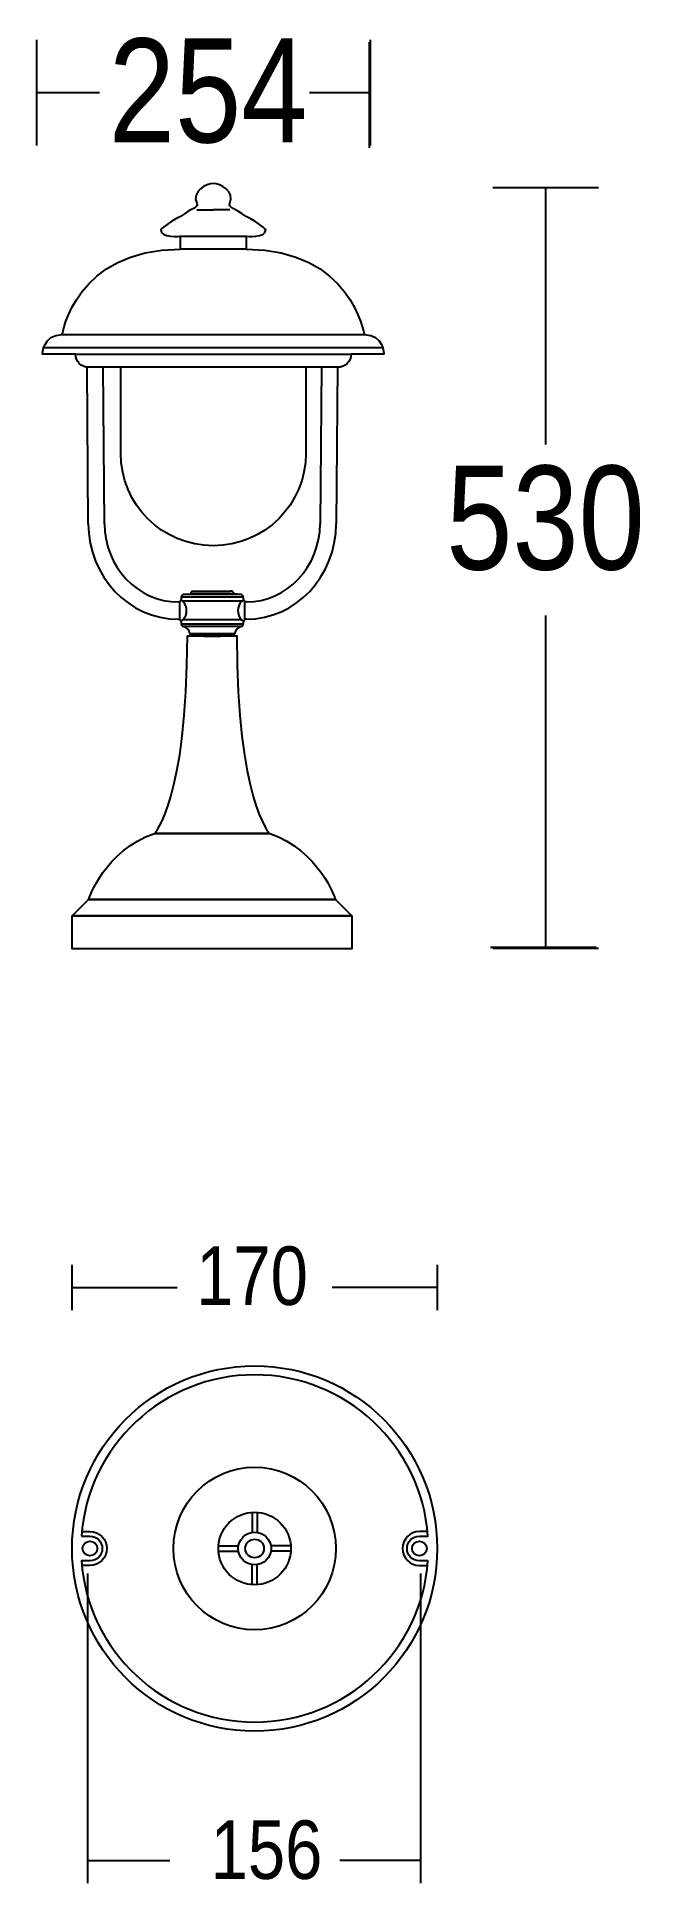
# Model space of a CAD drawing. Extents: x 0 to 85, y 4 to 263.
import ezdxf

# ---------------------------------------------------------------- set-up
doc = ezdxf.new("R2010")
doc.units = 0
doc.layers.add('LIVELLO_1', color=160, linetype='Continuous')
doc.styles.add('STD', font='txt')

# ---------------------------------------------------------------- blocks, each defined once
blk = doc.blocks.new('AI9-BLK1')
at = {"layer": 'LIVELLO_1', "color": 7}
for p, q in [((-41.91, 114.63), (-41.91, 129.43)), ((4.72, 114.31), (4.72, 129.11)), ((4.88, 114.63), (4.88, 129.43)), ((-41.91, 122.03), (-33.11, 122.03)), ((-3.67, 122.03), (4.91, 122.03)), ((22.03, 108.73), (36.84, 108.73)), ((29.44, 108.73), (29.43, 72.71)), ((-19.48, 105.6), (-17.17, 105.6)), ((-14.87, 105.6), (-17.17, 105.6)), ((-38.35, 88.11), (4, 88.11)), ((-41.11, 86.27), (6.76, 86.27)), ((-36.51, 85.35), (2.16, 85.35)), ((-32.44, 61.58), (-32.62, 83.59)), ((-2.01, 83.59), (-2.19, 61.58)), ((-14.59, 52.11), (-14.79, 52.13)), ((-21.86, 50.65), (-21.85, 50.71)), ((-21.86, 50.65), (-21.86, 50.6)), ((-21.86, 48.18), (-21.86, 50.6)), ((-21.67, 50.88), (-21.66, 50.88)), ((-21.66, 51.27), (-21.66, 50.88)), ((-12.97, 51.27), (-21.66, 51.27)), ((-13.16, 50.72), (-21.46, 50.72)), ((-21.34, 51.64), (-20.36, 51.74)), ((-13.28, 51.64), (-21.34, 51.64)), ((-14.27, 51.74), (-20.36, 51.74)), ((-13.28, 51.64), (-14.27, 51.74)), ((-12.97, 51.27), (-12.97, 50.88)), ((-12.97, 50.88), (-12.95, 50.88)), ((-12.78, 50.71), (-12.77, 50.65)), ((-12.77, 50.6), (-12.77, 50.65)), ((-12.77, 48.18), (-12.77, 50.6)), ((-12.53, 50.6), (-12.77, 50.6)), ((-21.86, 48.18), (-21.86, 48.13)), ((-21.86, 48.13), (-21.85, 48.07)), ((-21.67, 47.9), (-21.66, 47.9)), ((-21.66, 47.9), (-21.66, 47.51)), ((-12.97, 47.51), (-21.66, 47.51)), ((-13.19, 48.09), (-21.44, 48.09)), ((-13.24, 47.15), (-21.38, 47.15)), ((-12.97, 47.9), (-12.95, 47.9)), ((-12.97, 47.9), (-12.97, 47.51)), ((-12.78, 48.07), (-12.77, 48.13)), ((-12.77, 48.13), (-12.77, 48.18)), ((-12.53, 48.18), (-12.77, 48.18)), ((29.44, 48.71), (29.43, 2.01)), ((-14.18, 46.13), (-20.45, 46.13)), ((-18.49, 45.8), (-20.29, 45.96)), ((-14.34, 45.96), (-20.29, 45.96)), ((-18.49, 45.8), (-17.62, 45.8)), ((-17.62, 45.8), (-17.32, 45.8)), ((-17.32, 45.8), (-17.01, 45.8)), ((-17.01, 45.8), (-16.14, 45.8)), ((-16.14, 45.8), (-14.34, 45.96)), ((21.71, 2.2), (36.52, 2.2)), ((22.03, 2.04), (36.84, 2.04)), ((-36.98, -48.7), (-36.98, -42.35)), ((14.25, -42.35), (14.25, -48.7)), ((-36.98, -45.53), (-22.25, -45.53)), ((14.25, -45.53), (-0.49, -45.53)), ((-11.72, -77.08), (-11.72, -79.82)), ((-11.01, -77.08), (-11.01, -79.82)), ((-16.43, -81.78), (-13.69, -81.78)), ((-16.43, -82.49), (-13.69, -82.49)), ((-6.31, -81.78), (-9.05, -81.78)), ((-6.31, -82.49), (-9.05, -82.49)), ((-11.72, -87.2), (-11.72, -84.46)), ((-11.01, -87.2), (-11.01, -84.46)), ((-34.76, -129.06), (-34.76, -85.63)), ((11.94, -129.06), (11.94, -85.63)), ((-34.76, -125.89), (-23.29, -125.89)), ((11.94, -125.89), (0.56, -125.89))]:
    blk.add_line(p, q, dxfattribs=at)
for points in [[(-21.78, 101.92), (-12.57, 101.92), (-12.57, 100.08), (-21.78, 100.08)], [(-34.67, 8.9), (-0.03, 8.9), (2.28, 6.59), (-36.97, 6.59)], [(-36.97, 6.59), (2.28, 6.59), (2.28, 1.97), (-36.97, 1.97)]]:
    blk.add_lwpolyline(points, close=True, dxfattribs=at)
for points in [[(-34.7, 61.56), (-34.88, 83.59), (-32.62, 83.59)], [(-2.01, 83.59), (0.25, 83.59), (0.08, 61.56)], [(-20.03, 52.11), (-19.83, 52.13), (-14.79, 52.13)]]:
    blk.add_lwpolyline(points, dxfattribs=at)
for centre, radius in [((-11.37, -82.14), 25.61), ((-11.37, -82.14), 11.4), ((-11.37, -82.14), 5.09), ((-11.37, -82.14), 2.3), ((-34.47, -82.14), 1.03), ((-11.37, -82.14), 1.31), ((11.74, -82.14), 1.03)]:
    blk.add_circle(centre, radius, dxfattribs=at)
for points, knots in [([(-12.57, 101.92), (-12.57, 101.92), (-9.81, 101.54), (-9.81, 102.84), (-9.81, 102.84), (-10.73, 103.76), (-12.57, 104.68), (-14.1, 105.78), (-15.17, 105.93), (-14.87, 106.52), (-14.05, 108.17), (-16.25, 109.29), (-17.17, 109.29), (-18.09, 109.29), (-20.3, 108.17), (-19.48, 106.52), (-19.17, 105.93), (-20.25, 105.78), (-21.78, 104.68), (-23.61, 103.76), (-24.54, 102.84), (-24.54, 102.84), (-24.54, 101.54), (-21.78, 101.92), (-21.78, 101.92)], [0, 0, 0, 0, 1, 1, 1, 2, 2, 2, 3, 3, 3, 4, 4, 4, 5, 5, 5, 6, 6, 6, 7, 7, 7, 8, 8, 8, 8]), ([(-12.57, 100.08), (2.16, 100.08), (4, 88.11), (4, 88.11), (6.76, 88.11), (6.76, 85.35), (6.76, 85.35), (6.76, 85.35), (2.16, 85.35), (2.16, 85.35), (2.16, 84.33), (1.33, 83.51), (0.32, 83.51), (0.32, 83.51), (-34.67, 83.51), (-34.67, 83.51), (-35.68, 83.51), (-36.51, 84.33), (-36.51, 85.35), (-36.51, 85.35), (-41.11, 85.35), (-41.11, 85.35), (-41.11, 85.35), (-41.11, 88.11), (-38.35, 88.11), (-38.35, 88.11), (-36.51, 100.08), (-21.78, 100.08)], [0, 0, 0, 0, 1, 1, 1, 2, 2, 2, 3, 3, 3, 4, 4, 4, 5, 5, 5, 6, 6, 6, 7, 7, 7, 8, 8, 8, 9, 9, 9, 9]), ([(-4.19, 83.51), (-4.19, 83.51), (-4.19, 71.44), (-4.19, 71.44), (-4.19, 64.28), (-10.02, 58.48), (-17.17, 58.48), (-24.33, 58.48), (-30.14, 64.28), (-30.14, 71.44), (-30.14, 71.44), (-30.14, 83.51), (-30.14, 83.51)], [0, 0, 0, 0, 1, 1, 1, 2, 2, 2, 3, 3, 3, 4, 4, 4, 4]), ([(-21.66, 47.9), (-20.89, 48.45), (-20.68, 49.56), (-21.2, 50.38), (-21.32, 50.58), (-21.48, 50.75), (-21.66, 50.88)], [0, 0, 0, 0, 1, 1, 1, 2, 2, 2, 2]), ([(-12.97, 50.88), (-13.74, 50.33), (-13.94, 49.22), (-13.43, 48.4), (-13.31, 48.2), (-13.15, 48.03), (-12.97, 47.9)], [0, 0, 0, 0, 1, 1, 1, 2, 2, 2, 2]), ([(-20.81, 45.84), (-20.81, 22.76), (-25.43, 18.13), (-25.43, 18.13), (-25.43, 18.13), (-9.26, 18.13), (-9.26, 18.13), (-9.26, 18.13), (-13.88, 22.76), (-13.88, 45.84), (-13.88, 45.84), (-20.81, 45.84), (-20.81, 45.84)], [0, 0, 0, 0, 1, 1, 1, 2, 2, 2, 3, 3, 3, 4, 4, 4, 4]), ([(-17.61, 45.8), (-17.61, 45.79), (-17.61, 45.79), (-17.62, 45.79), (-17.62, 45.79), (-17.62, 45.8), (-17.62, 45.8), (-17.62, 45.8), (-17.62, 45.8), (-17.62, 45.8), (-17.61, 45.8), (-17.61, 45.8), (-17.61, 45.8)], [0, 0, 0, 0, 1, 1, 1, 2, 2, 2, 3, 3, 3, 4, 4, 4, 4]), ([(-17.31, 45.8), (-17.31, 45.79), (-17.31, 45.79), (-17.32, 45.79), (-17.32, 45.79), (-17.32, 45.8), (-17.32, 45.8), (-17.32, 45.8), (-17.32, 45.8), (-17.32, 45.8), (-17.31, 45.8), (-17.31, 45.8), (-17.31, 45.8)], [0, 0, 0, 0, 1, 1, 1, 2, 2, 2, 3, 3, 3, 4, 4, 4, 4]), ([(-0.03, 8.9), (-0.03, 8.9), (-2.34, 15.82), (-9.26, 18.13), (-9.26, 18.13), (-25.43, 18.13), (-25.43, 18.13), (-32.36, 15.82), (-34.67, 8.9), (-34.67, 8.9), (-34.67, 8.9), (-0.03, 8.9), (-0.03, 8.9)], [0, 0, 0, 0, 1, 1, 1, 2, 2, 2, 3, 3, 3, 4, 4, 4, 4]), ([(-35.66, -80.4), (-34.77, -67.76), (-24.23, -57.78), (-11.37, -57.78), (1.5, -57.78), (12.04, -67.76), (12.93, -80.4), (12.93, -80.4), (11.74, -80.4), (11.74, -80.4), (10.78, -80.4), (10, -81.18), (10, -82.14), (10, -83.1), (10.78, -83.87), (11.74, -83.87), (11.74, -83.87), (12.93, -83.87), (12.93, -83.87), (12.04, -96.52), (1.5, -106.49), (-11.37, -106.49), (-24.23, -106.49), (-34.77, -96.52), (-35.66, -83.87), (-35.66, -83.87), (-34.48, -83.87), (-34.48, -83.87), (-33.51, -83.87), (-32.74, -83.1), (-32.74, -82.14), (-32.74, -81.18), (-33.51, -80.4), (-34.48, -80.4), (-34.48, -80.4), (-35.66, -80.4), (-35.66, -80.4)], [0, 0, 0, 0, 1, 1, 1, 2, 2, 2, 3, 3, 3, 4, 4, 4, 5, 5, 5, 6, 6, 6, 7, 7, 7, 8, 8, 8, 9, 9, 9, 10, 10, 10, 11, 11, 11, 12, 12, 12, 12]), ([(-35.63, -79.76), (-35.63, -79.76), (-34.48, -79.76), (-34.48, -79.76), (-33.16, -79.76), (-32.09, -80.82), (-32.09, -82.14), (-32.09, -83.45), (-33.16, -84.52), (-34.48, -84.52), (-34.48, -84.52), (-35.63, -84.52), (-35.63, -84.52)], [0, 0, 0, 0, 1, 1, 1, 2, 2, 2, 3, 3, 3, 4, 4, 4, 4]), ([(12.9, -79.76), (12.9, -79.76), (11.74, -79.76), (11.74, -79.76), (10.43, -79.76), (9.36, -80.82), (9.36, -82.14), (9.36, -83.45), (10.43, -84.52), (11.74, -84.52), (11.74, -84.52), (12.9, -84.52), (12.9, -84.52)], [0, 0, 0, 0, 1, 1, 1, 2, 2, 2, 3, 3, 3, 4, 4, 4, 4])]:
    blk.add_open_spline(points, degree=3, knots=knots, dxfattribs=at)
for points in [[(-34.7, 61.56), (-34.64, 54.15), (-29.02, 48.18), (-22.09, 48.18)], [(-32.44, 61.58), (-32.39, 55.5), (-27.77, 50.6), (-22.09, 50.6)], [(-12.53, 50.6), (-6.85, 50.6), (-2.23, 55.5), (-2.19, 61.58)], [(-12.53, 48.18), (-5.61, 48.18), (0.02, 54.15), (0.08, 61.56)], [(-20.03, 52.11), (-20.22, 52.09), (-20.36, 51.93), (-20.36, 51.74)], [(-14.27, 51.74), (-14.27, 51.93), (-14.41, 52.09), (-14.59, 52.11)], [(-22.09, 50.6), (-22.02, 50.6), (-21.93, 50.6), (-21.86, 50.6)], [(-21.67, 50.88), (-21.77, 50.88), (-21.84, 50.81), (-21.85, 50.71)], [(-21.34, 51.64), (-21.52, 51.63), (-21.66, 51.47), (-21.66, 51.27)], [(-12.97, 51.27), (-12.97, 51.47), (-13.11, 51.63), (-13.28, 51.64)], [(-12.78, 50.71), (-12.79, 50.81), (-12.86, 50.88), (-12.95, 50.88)], [(-22.09, 48.18), (-22.02, 48.18), (-21.93, 48.18), (-21.86, 48.18)], [(-21.85, 48.07), (-21.84, 47.97), (-21.77, 47.9), (-21.67, 47.9)], [(-21.66, 47.51), (-21.66, 47.34), (-21.55, 47.19), (-21.38, 47.15)], [(-20.45, 46.13), (-20.52, 46.66), (-20.9, 47.07), (-21.38, 47.15)], [(-13.24, 47.15), (-13.72, 47.07), (-14.1, 46.66), (-14.18, 46.13)], [(-13.24, 47.15), (-13.08, 47.19), (-12.97, 47.34), (-12.97, 47.51)], [(-12.95, 47.9), (-12.86, 47.9), (-12.79, 47.97), (-12.78, 48.07)], [(-20.45, 46.13), (-20.44, 46.05), (-20.37, 45.98), (-20.29, 45.96)], [(-14.34, 45.96), (-14.25, 45.98), (-14.19, 46.05), (-14.18, 46.13)]]:
    blk.add_open_spline(points, degree=3, dxfattribs=at)
at = {"layer": 'LIVELLO_1', "color": 7, "attachment_point": 1, "style": 'STD'}
for s, insert, char_height in [('\\fArial Narrow|b0|i0;\\H14.5750;\\C7;254', (-31.82, 129.63), 14.575), ('\\fArial Narrow|b0|i0;\\H14.5750;\\C7;530', (15.5, 69.72), 14.575), ('\\fArial Narrow|b0|i0;\\H8.2054;\\C7;170', (-19.58, -39.78), 8.2054), ('\\fArial Narrow|b0|i0;\\H8.2054;\\C7;156', (-17.55, -120.27), 8.2054)]:
    blk.add_mtext(s, dxfattribs=dict(at, insert=insert, char_height=char_height))

msp = doc.modelspace()

# ---------------------------------------------------------------- block references
at = {"layer": 'LIVELLO_1', "color": 7}
msp.add_blockref('AI9-BLK1', (42.295696, 133.395561), dxfattribs=at)

doc.saveas('drawing.dxf')
